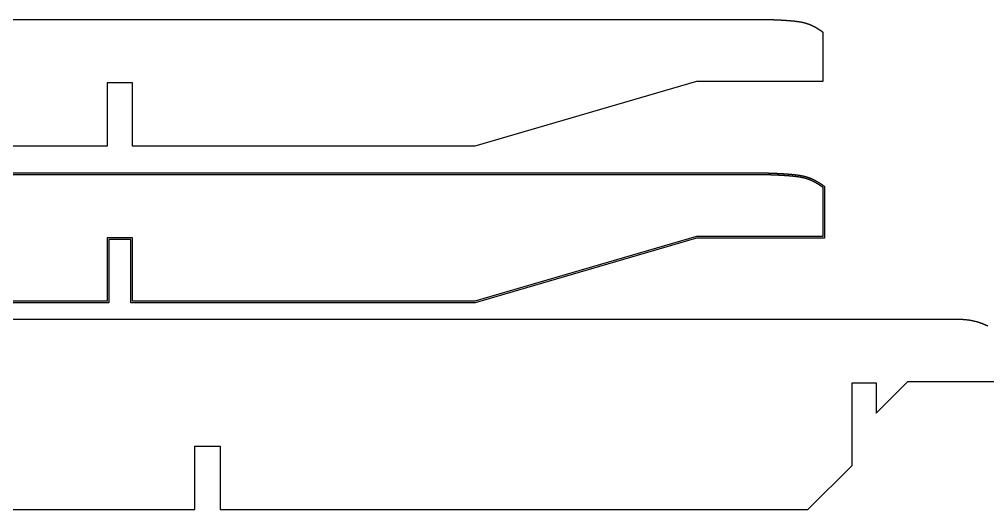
# Model space of a CAD drawing. Header units: inches. Extents: x -955 to -701, y -2062 to -1714.
# Drawn here: x -853.73 to -838.43, y -1997.38 to -1989.64 of the extents above; entities that cross this region are included whole.
import ezdxf

# ---------------------------------------------------------------- set-up
doc = ezdxf.new("R2010")
doc.units = ezdxf.units.IN
doc.header["$LTSCALE"] = 0.1
doc.header["$MEASUREMENT"] = 0

msp = doc.modelspace()

# ---------------------------------------------------------------- linework, layer by layer
at = {"color": 7, "linetype": 'Continuous', "lineweight": 25}
for points in [[(-904.36994, -1989.63687), (-841.94146, -1989.63687), (-841.93901, -1989.63694), (-841.93657, -1989.63701), (-841.93414, -1989.63709), (-841.93171, -1989.63716), (-841.92928, -1989.63723), (-841.92687, -1989.63731), (-841.92446, -1989.63738), (-841.92205, -1989.63746), (-841.91965, -1989.63753), (-841.91726, -1989.63761), (-841.91487, -1989.63768), (-841.91249, -1989.63776), (-841.91012, -1989.63783), (-841.90775, -1989.63791), (-841.90539, -1989.63798), (-841.90303, -1989.63806), (-841.90068, -1989.63814), (-841.89833, -1989.63821), (-841.89599, -1989.63829), (-841.89366, -1989.63837), (-841.89133, -1989.63844), (-841.88901, -1989.63852), (-841.8867, -1989.6386), (-841.88439, -1989.63868), (-841.88209, -1989.63875), (-841.87979, -1989.63883), (-841.8775, -1989.63891), (-841.87521, -1989.63899), (-841.87293, -1989.63907), (-841.87066, -1989.63915), (-841.86839, -1989.63923), (-841.86613, -1989.63931), (-841.86387, -1989.63939), (-841.86162, -1989.63947), (-841.85938, -1989.63955), (-841.85714, -1989.63963), (-841.85491, -1989.63971), (-841.85268, -1989.63979), (-841.85046, -1989.63987), (-841.84824, -1989.63995), (-841.84603, -1989.64004), (-841.84383, -1989.64012), (-841.84163, -1989.6402), (-841.83944, -1989.64028), (-841.83725, -1989.64036), (-841.83507, -1989.64045), (-841.8329, -1989.64053), (-841.83073, -1989.64061), (-841.82856, -1989.6407), (-841.8264, -1989.64078), (-841.82425, -1989.64087), (-841.8221, -1989.64095), (-841.81996, -1989.64103), (-841.81783, -1989.64112), (-841.8157, -1989.6412), (-841.81357, -1989.64129), (-841.81145, -1989.64137), (-841.80934, -1989.64146), (-841.80723, -1989.64155), (-841.80513, -1989.64163), (-841.80303, -1989.64172), (-841.80094, -1989.64181), (-841.79886, -1989.64189), (-841.79678, -1989.64198), (-841.7947, -1989.64207), (-841.79263, -1989.64215), (-841.79057, -1989.64224), (-841.78851, -1989.64233), (-841.78646, -1989.64242), (-841.78441, -1989.64251), (-841.78237, -1989.64259), (-841.78033, -1989.64268), (-841.7783, -1989.64277), (-841.77628, -1989.64286), (-841.77426, -1989.64295), (-841.77224, -1989.64304), (-841.77024, -1989.64313), (-841.76823, -1989.64322), (-841.76623, -1989.64331), (-841.76424, -1989.6434), (-841.76225, -1989.64349), (-841.76027, -1989.64358), (-841.7583, -1989.64368), (-841.75632, -1989.64377), (-841.75436, -1989.64386), (-841.7524, -1989.64395), (-841.75044, -1989.64404), (-841.74849, -1989.64414), (-841.74655, -1989.64423), (-841.74461, -1989.64432), (-841.74268, -1989.64441), (-841.74075, -1989.64451), (-841.73882, -1989.6446), (-841.7369, -1989.6447), (-841.73499, -1989.64479), (-841.73308, -1989.64488), (-841.73118, -1989.64498), (-841.72928, -1989.64507), (-841.72739, -1989.64517), (-841.72551, -1989.64526), (-841.72362, -1989.64536), (-841.72175, -1989.64545), (-841.71988, -1989.64555), (-841.71801, -1989.64565), (-841.71615, -1989.64574), (-841.71429, -1989.64584), (-841.71244, -1989.64594), (-841.7106, -1989.64603), (-841.70875, -1989.64613), (-841.70692, -1989.64623), (-841.70509, -1989.64633), (-841.70326, -1989.64642), (-841.70144, -1989.64652), (-841.69963, -1989.64662), (-841.69782, -1989.64672), (-841.69601, -1989.64682), (-841.69421, -1989.64692), (-841.69242, -1989.64702), (-841.69063, -1989.64712), (-841.68884, -1989.64722), (-841.68706, -1989.64732), (-841.68529, -1989.64742), (-841.68352, -1989.64752), (-841.68175, -1989.64762), (-841.67999, -1989.64772), (-841.67824, -1989.64782), (-841.67649, -1989.64792), (-841.67474, -1989.64802), (-841.673, -1989.64812), (-841.67126, -1989.64823), (-841.66953, -1989.64833), (-841.66781, -1989.64843), (-841.66609, -1989.64853), (-841.66437, -1989.64864), (-841.66266, -1989.64874), (-841.66095, -1989.64884), (-841.65925, -1989.64895), (-841.65756, -1989.64905), (-841.65586, -1989.64916), (-841.65418, -1989.64926), (-841.65249, -1989.64937), (-841.65082, -1989.64947), (-841.64914, -1989.64958), (-841.64748, -1989.64968), (-841.64581, -1989.64979), (-841.64415, -1989.64989), (-841.6425, -1989.65), (-841.64085, -1989.65011), (-841.63921, -1989.65021), (-841.63757, -1989.65032), (-841.63593, -1989.65043), (-841.6343, -1989.65053), (-841.63268, -1989.65064), (-841.63106, -1989.65075), (-841.62944, -1989.65086), (-841.62783, -1989.65096), (-841.62622, -1989.65107), (-841.62462, -1989.65118), (-841.62302, -1989.65129), (-841.62143, -1989.6514), (-841.61984, -1989.65151), (-841.61826, -1989.65162), (-841.61668, -1989.65173), (-841.61511, -1989.65184), (-841.61354, -1989.65195), (-841.61197, -1989.65206), (-841.61041, -1989.65217), (-841.60885, -1989.65228), (-841.6073, -1989.65239), (-841.60575, -1989.6525), (-841.60421, -1989.65261), (-841.60267, -1989.65273), (-841.60114, -1989.65284), (-841.59961, -1989.65295), (-841.59809, -1989.65306), (-841.59657, -1989.65318), (-841.59505, -1989.65329), (-841.59354, -1989.6534), (-841.59203, -1989.65352), (-841.59053, -1989.65363), (-841.58903, -1989.65374), (-841.58754, -1989.65386), (-841.58605, -1989.65397), (-841.58456, -1989.65409), (-841.58308, -1989.6542), (-841.58161, -1989.65432), (-841.58013, -1989.65443), (-841.57867, -1989.65455), (-841.5772, -1989.65467), (-841.57575, -1989.65478), (-841.57429, -1989.6549), (-841.57284, -1989.65501), (-841.57139, -1989.65513), (-841.56995, -1989.65525), (-841.56852, -1989.65537), (-841.56708, -1989.65548), (-841.56565, -1989.6556), (-841.56423, -1989.65572), (-841.56281, -1989.65584), (-841.56139, -1989.65596), (-841.55998, -1989.65607), (-841.55857, -1989.65619), (-841.55717, -1989.65631), (-841.55577, -1989.65643), (-841.55438, -1989.65655), (-841.55299, -1989.65667), (-841.5516, -1989.65679), (-841.55022, -1989.65691), (-841.54884, -1989.65703), (-841.54746, -1989.65715), (-841.54609, -1989.65727), (-841.54473, -1989.6574), (-841.54337, -1989.65752), (-841.54201, -1989.65764), (-841.54065, -1989.65776), (-841.53931, -1989.65788), (-841.53796, -1989.65801), (-841.53662, -1989.65813), (-841.53528, -1989.65825), (-841.53395, -1989.65837), (-841.53262, -1989.6585), (-841.53129, -1989.65862), (-841.52997, -1989.65875), (-841.52865, -1989.65887), (-841.52734, -1989.65899), (-841.52603, -1989.65912), (-841.52473, -1989.65924), (-841.52343, -1989.65937), (-841.52213, -1989.65949), (-841.52083, -1989.65962), (-841.51955, -1989.65975), (-841.51826, -1989.65987), (-841.51698, -1989.66), (-841.5157, -1989.66012), (-841.51443, -1989.66025), (-841.51316, -1989.66038), (-841.51189, -1989.6605), (-841.51063, -1989.66063), (-841.50937, -1989.66076), (-841.50812, -1989.66089), (-841.50686, -1989.66102), (-841.50562, -1989.66114), (-841.50438, -1989.66127), (-841.50314, -1989.6614), (-841.5019, -1989.66153), (-841.50067, -1989.66166), (-841.49944, -1989.66179), (-841.49822, -1989.66192), (-841.497, -1989.66205), (-841.49578, -1989.66218), (-841.49457, -1989.66231), (-841.49336, -1989.66244), (-841.49215, -1989.66257), (-841.49095, -1989.6627), (-841.48975, -1989.66284), (-841.48856, -1989.66297), (-841.48737, -1989.6631), (-841.48618, -1989.66323), (-841.485, -1989.66336), (-841.48382, -1989.6635), (-841.48264, -1989.66363), (-841.48147, -1989.66376), (-841.4803, -1989.6639), (-841.47914, -1989.66403), (-841.47798, -1989.66416), (-841.47682, -1989.6643), (-841.47566, -1989.66443), (-841.47451, -1989.66457), (-841.47337, -1989.6647), (-841.47222, -1989.66484), (-841.47108, -1989.66497), (-841.46995, -1989.66511), (-841.46881, -1989.66524), (-841.46769, -1989.66538), (-841.46656, -1989.66551), (-841.46544, -1989.66565), (-841.46432, -1989.66579), (-841.4632, -1989.66593), (-841.46209, -1989.66606), (-841.46098, -1989.6662), (-841.45988, -1989.66634), (-841.45878, -1989.66648), (-841.45768, -1989.66661), (-841.45658, -1989.66675), (-841.45549, -1989.66689), (-841.45441, -1989.66703), (-841.45332, -1989.66717), (-841.45224, -1989.66731), (-841.45116, -1989.66745), (-841.45009, -1989.66759), (-841.44902, -1989.66773), (-841.44795, -1989.66787), (-841.44689, -1989.66801), (-841.44583, -1989.66815), (-841.44477, -1989.66829), (-841.44371, -1989.66843), (-841.44266, -1989.66857), (-841.44162, -1989.66871), (-841.44057, -1989.66886), (-841.43953, -1989.669), (-841.43849, -1989.66914), (-841.43746, -1989.66928), (-841.43643, -1989.66943), (-841.4354, -1989.66957), (-841.43437, -1989.66971), (-841.43335, -1989.66986), (-841.43233, -1989.67), (-841.43132, -1989.67015), (-841.43031, -1989.67029), (-841.4293, -1989.67044), (-841.42829, -1989.67058), (-841.42729, -1989.67073), (-841.42629, -1989.67087), (-841.42529, -1989.67102), (-841.4243, -1989.67116), (-841.42331, -1989.67131), (-841.42232, -1989.67145), (-841.42134, -1989.6716), (-841.42036, -1989.67175), (-841.41938, -1989.67189), (-841.41841, -1989.67204), (-841.41744, -1989.67219), (-841.41647, -1989.67234), (-841.4155, -1989.67249), (-841.41454, -1989.67263), (-841.41358, -1989.67278), (-841.41263, -1989.67293), (-841.41167, -1989.67308), (-841.41072, -1989.67323), (-841.40977, -1989.67338), (-841.40883, -1989.67353), (-841.40789, -1989.67368), (-841.40695, -1989.67383), (-841.40602, -1989.67398), (-841.40508, -1989.67413), (-841.40415, -1989.67428), (-841.40323, -1989.67443), (-841.4023, -1989.67458), (-841.40138, -1989.67474), (-841.40046, -1989.67489), (-841.39955, -1989.67504), (-841.39864, -1989.67519), (-841.39773, -1989.67534), (-841.39682, -1989.6755), (-841.39592, -1989.67565), (-841.39502, -1989.6758), (-841.39412, -1989.67596), (-841.39322, -1989.67611), (-841.39233, -1989.67627), (-841.39144, -1989.67642), (-841.39056, -1989.67657), (-841.38967, -1989.67673), (-841.38879, -1989.67688), (-841.38791, -1989.67704), (-841.38704, -1989.6772), (-841.38616, -1989.67735), (-841.38529, -1989.67751), (-841.38443, -1989.67766), (-841.38356, -1989.67782), (-841.3827, -1989.67798), (-841.38184, -1989.67813), (-841.38098, -1989.67829), (-841.38013, -1989.67845), (-841.37928, -1989.67861), (-841.37843, -1989.67876), (-841.37758, -1989.67892), (-841.37674, -1989.67908), (-841.3759, -1989.67924), (-841.37506, -1989.6794), (-841.37422, -1989.67956), (-841.37339, -1989.67972), (-841.37256, -1989.67988), (-841.37173, -1989.68004), (-841.37091, -1989.6802), (-841.37009, -1989.68036), (-841.36927, -1989.68052), (-841.36845, -1989.68068), (-841.36763, -1989.68084), (-841.36682, -1989.681), (-841.36601, -1989.68116), (-841.3652, -1989.68133), (-841.3644, -1989.68149), (-841.36359, -1989.68165), (-841.36279, -1989.68181), (-841.362, -1989.68198), (-841.3612, -1989.68214), (-841.36041, -1989.6823), (-841.35962, -1989.68247), (-841.35883, -1989.68263), (-841.35804, -1989.68279), (-841.35726, -1989.68296), (-841.35648, -1989.68312), (-841.3557, -1989.68329), (-841.35493, -1989.68345), (-841.35415, -1989.68362), (-841.35338, -1989.68378), (-841.35261, -1989.68395), (-841.35185, -1989.68412), (-841.35108, -1989.68428), (-841.35032, -1989.68445), (-841.34956, -1989.68462), (-841.3488, -1989.68478), (-841.34805, -1989.68495), (-841.34729, -1989.68512), (-841.34654, -1989.68529), (-841.3458, -1989.68545), (-841.34505, -1989.68562), (-841.34431, -1989.68579), (-841.34356, -1989.68596), (-841.34282, -1989.68613), (-841.34209, -1989.6863), (-841.34135, -1989.68647), (-841.34062, -1989.68664), (-841.33989, -1989.68681), (-841.33916, -1989.68698), (-841.33843, -1989.68715), (-841.33771, -1989.68732), (-841.33699, -1989.68749), (-841.33627, -1989.68766), (-841.33555, -1989.68783), (-841.33484, -1989.688), (-841.33412, -1989.68818), (-841.33341, -1989.68835), (-841.3327, -1989.68852), (-841.33199, -1989.68869), (-841.33129, -1989.68887), (-841.33059, -1989.68904), (-841.32989, -1989.68921), (-841.32919, -1989.68939), (-841.32849, -1989.68956), (-841.32779, -1989.68973), (-841.3271, -1989.68991), (-841.32641, -1989.69008), (-841.32572, -1989.69026), (-841.32503, -1989.69043), (-841.32435, -1989.69061), (-841.32367, -1989.69079), (-841.32299, -1989.69096), (-841.32231, -1989.69114), (-841.32163, -1989.69131), (-841.32095, -1989.69149), (-841.32028, -1989.69167), (-841.31961, -1989.69184), (-841.31894, -1989.69202), (-841.31827, -1989.6922), (-841.31761, -1989.69238), (-841.31694, -1989.69256), (-841.31628, -1989.69273), (-841.31562, -1989.69291), (-841.31496, -1989.69309), (-841.3143, -1989.69327), (-841.31365, -1989.69345), (-841.313, -1989.69363), (-841.31235, -1989.69381), (-841.3117, -1989.69399), (-841.31105, -1989.69417), (-841.3104, -1989.69435), (-841.30976, -1989.69453), (-841.30912, -1989.69471), (-841.30848, -1989.6949), (-841.30784, -1989.69508), (-841.3072, -1989.69526), (-841.30656, -1989.69544), (-841.30593, -1989.69562), (-841.3053, -1989.69581), (-841.30467, -1989.69599), (-841.30404, -1989.69617), (-841.30341, -1989.69636), (-841.30279, -1989.69654), (-841.30216, -1989.69672), (-841.30154, -1989.69691), (-841.30092, -1989.69709), (-841.3003, -1989.69728), (-841.29968, -1989.69746), (-841.29907, -1989.69765), (-841.29845, -1989.69783), (-841.29784, -1989.69802), (-841.29723, -1989.6982), (-841.29662, -1989.69839), (-841.29601, -1989.69858), (-841.2948, -1989.69895), (-841.2936, -1989.69932), (-841.2924, -1989.6997), (-841.29121, -1989.70008), (-841.29002, -1989.70045), (-841.28884, -1989.70083), (-841.28766, -1989.70121), (-841.28649, -1989.70159), (-841.28533, -1989.70197), (-841.28417, -1989.70236), (-841.28301, -1989.70274), (-841.28187, -1989.70313), (-841.28072, -1989.70351), (-841.27958, -1989.7039), (-841.27845, -1989.70429), (-841.27732, -1989.70467), (-841.2762, -1989.70506), (-841.27508, -1989.70545), (-841.27397, -1989.70585), (-841.27286, -1989.70624), (-841.27176, -1989.70663), (-841.27066, -1989.70703), (-841.26956, -1989.70742), (-841.26847, -1989.70782), (-841.26738, -1989.70822), (-841.2663, -1989.70862), (-841.26522, -1989.70902), (-841.26415, -1989.70942), (-841.26308, -1989.70982), (-841.26201, -1989.71022), (-841.26095, -1989.71063), (-841.25989, -1989.71103), (-841.25884, -1989.71144), (-841.25779, -1989.71184), (-841.25674, -1989.71225), (-841.2557, -1989.71266), (-841.25465, -1989.71307), (-841.25362, -1989.71348), (-841.25258, -1989.71389), (-841.25155, -1989.71431), (-841.25052, -1989.71472), (-841.2495, -1989.71514), (-841.24848, -1989.71555), (-841.24746, -1989.71597), (-841.24644, -1989.71639), (-841.24543, -1989.71681), (-841.24442, -1989.71723), (-841.24341, -1989.71765), (-841.2424, -1989.71807), (-841.2414, -1989.71849), (-841.2404, -1989.71892), (-841.2394, -1989.71934), (-841.2384, -1989.71977), (-841.23741, -1989.72019), (-841.23641, -1989.72062), (-841.23542, -1989.72105), (-841.23443, -1989.72148), (-841.23345, -1989.72191), (-841.23246, -1989.72235), (-841.23148, -1989.72278), (-841.23049, -1989.72321), (-841.22951, -1989.72365), (-841.22853, -1989.72409), (-841.22756, -1989.72452), (-841.2256, -1989.7254), (-841.22365, -1989.72628), (-841.22171, -1989.72717), (-841.21977, -1989.72806), (-841.21928, -1989.72829), (-841.2188, -1989.72851), (-841.21782, -1989.72896), (-841.21586, -1989.72987), (-841.21391, -1989.73078), (-841.21196, -1989.73169), (-841.21001, -1989.73261), (-841.20807, -1989.73354), (-841.20612, -1989.73447), (-841.20418, -1989.7354), (-841.20224, -1989.73634), (-841.2003, -1989.73728), (-841.19836, -1989.73822), (-841.19643, -1989.73917), (-841.19449, -1989.74013), (-841.19256, -1989.74109), (-841.19063, -1989.74205), (-841.18871, -1989.74302), (-841.18678, -1989.74399), (-841.18486, -1989.74497), (-841.18293, -1989.74595), (-841.18101, -1989.74693), (-841.1791, -1989.74792), (-841.17718, -1989.74891), (-841.17527, -1989.74991), (-841.17336, -1989.75091), (-841.17145, -1989.75192), (-841.16954, -1989.75293), (-841.16763, -1989.75394), (-841.16573, -1989.75496), (-841.16383, -1989.75598), (-841.16193, -1989.75701), (-841.16003, -1989.75804), (-841.15814, -1989.75907), (-841.15625, -1989.76011), (-841.15435, -1989.76115), (-841.15247, -1989.7622), (-841.15058, -1989.76325), (-841.1487, -1989.76431), (-841.14682, -1989.76537), (-841.14494, -1989.76643), (-841.14306, -1989.7675), (-841.14118, -1989.76857), (-841.13931, -1989.76965), (-841.13744, -1989.77073), (-841.13557, -1989.77181), (-841.13371, -1989.7729), (-841.13184, -1989.77399), (-841.12998, -1989.77509), (-841.12813, -1989.77619), (-841.12627, -1989.77729), (-841.12442, -1989.7784), (-841.12256, -1989.77951), (-841.12072, -1989.78063), (-841.11887, -1989.78175), (-841.11703, -1989.78288), (-841.11518, -1989.784), (-841.11334, -1989.78514), (-841.11151, -1989.78627), (-841.10967, -1989.78741), (-841.10784, -1989.78856), (-841.10601, -1989.78971), (-841.10419, -1989.79086), (-841.10236, -1989.79201), (-841.10054, -1989.79317), (-841.09872, -1989.79434), (-841.09691, -1989.79551), (-841.09509, -1989.79668), (-841.09328, -1989.79785), (-841.09147, -1989.79903), (-841.08967, -1989.80022), (-841.08787, -1989.8014), (-841.08606, -1989.8026), (-841.08427, -1989.80379), (-841.08247, -1989.80499), (-841.08068, -1989.80619), (-841.07889, -1989.8074), (-841.0771, -1989.80861), (-841.07532, -1989.80982), (-841.07354, -1989.81104), (-841.07176, -1989.81226), (-841.06998, -1989.81349), (-841.06821, -1989.81472), (-841.06644, -1989.81595), (-841.06467, -1989.81719), (-841.06291, -1989.81843), (-841.06115, -1989.81967), (-841.05939, -1989.82092), (-841.05763, -1989.82217), (-841.05588, -1989.82343), (-841.05413, -1989.82469), (-841.05238, -1989.82595), (-841.05064, -1989.82722), (-841.0489, -1989.82849), (-841.04716, -1989.82976), (-841.04543, -1989.83104), (-841.04369, -1989.83232), (-841.04196, -1989.83361), (-841.04024, -1989.8349), (-841.03852, -1989.83619), (-841.0368, -1989.83749), (-841.03508, -1989.83879), (-841.03508, -1990.61687), (-843.03508, -1990.61687), (-846.53382, -1991.63687), (-851.94146, -1991.63687), (-851.94146, -1990.63687), (-852.34146, -1990.63687), (-852.34146, -1991.63687), (-862.34146, -1991.63687)], [(-904.37026, -1992.06055), (-841.94109, -1992.06055), (-841.93827, -1992.06063), (-841.93582, -1992.06071), (-841.93339, -1992.06078), (-841.93095, -1992.06085), (-841.92852, -1992.06093), (-841.9261, -1992.061), (-841.92369, -1992.06108), (-841.92128, -1992.06115), (-841.91888, -1992.06123), (-841.91648, -1992.0613), (-841.91409, -1992.06138), (-841.9117, -1992.06145), (-841.90932, -1992.06153), (-841.90695, -1992.0616), (-841.90458, -1992.06168), (-841.90222, -1992.06175), (-841.89987, -1992.06183), (-841.89752, -1992.06191), (-841.89517, -1992.06198), (-841.89284, -1992.06206), (-841.89051, -1992.06214), (-841.88818, -1992.06222), (-841.88586, -1992.06229), (-841.88355, -1992.06237), (-841.88124, -1992.06245), (-841.87894, -1992.06253), (-841.87664, -1992.06261), (-841.87435, -1992.06269), (-841.87207, -1992.06277), (-841.86979, -1992.06285), (-841.86752, -1992.06293), (-841.86525, -1992.06301), (-841.86299, -1992.06309), (-841.86073, -1992.06317), (-841.85848, -1992.06325), (-841.85624, -1992.06333), (-841.854, -1992.06341), (-841.85177, -1992.06349), (-841.84954, -1992.06357), (-841.84732, -1992.06365), (-841.84511, -1992.06374), (-841.8429, -1992.06382), (-841.8407, -1992.0639), (-841.8385, -1992.06398), (-841.83631, -1992.06407), (-841.83412, -1992.06415), (-841.83194, -1992.06423), (-841.82977, -1992.06432), (-841.8276, -1992.0644), (-841.82543, -1992.06448), (-841.82327, -1992.06457), (-841.82112, -1992.06465), (-841.81898, -1992.06474), (-841.81683, -1992.06482), (-841.8147, -1992.06491), (-841.81257, -1992.06499), (-841.81045, -1992.06508), (-841.80833, -1992.06516), (-841.80621, -1992.06525), (-841.80411, -1992.06534), (-841.802, -1992.06542), (-841.79991, -1992.06551), (-841.79782, -1992.0656), (-841.79573, -1992.06568), (-841.79365, -1992.06577), (-841.79158, -1992.06586), (-841.78951, -1992.06595), (-841.78744, -1992.06603), (-841.78539, -1992.06612), (-841.78333, -1992.06621), (-841.78129, -1992.0663), (-841.77924, -1992.06639), (-841.77721, -1992.06648), (-841.77518, -1992.06657), (-841.77315, -1992.06666), (-841.77113, -1992.06675), (-841.76912, -1992.06684), (-841.76711, -1992.06693), (-841.7651, -1992.06702), (-841.76311, -1992.06711), (-841.76111, -1992.0672), (-841.75912, -1992.06729), (-841.75714, -1992.06738), (-841.75516, -1992.06748), (-841.75319, -1992.06757), (-841.75123, -1992.06766), (-841.74927, -1992.06775), (-841.74731, -1992.06785), (-841.74536, -1992.06794), (-841.74341, -1992.06803), (-841.74147, -1992.06813), (-841.73954, -1992.06822), (-841.73761, -1992.06831), (-841.73568, -1992.06841), (-841.73376, -1992.0685), (-841.73185, -1992.0686), (-841.72994, -1992.06869), (-841.72804, -1992.06879), (-841.72614, -1992.06888), (-841.72425, -1992.06898), (-841.72236, -1992.06907), (-841.72047, -1992.06917), (-841.7186, -1992.06927), (-841.71672, -1992.06936), (-841.71486, -1992.06946), (-841.71299, -1992.06956), (-841.71113, -1992.06965), (-841.70928, -1992.06975), (-841.70744, -1992.06985), (-841.70559, -1992.06995), (-841.70376, -1992.07004), (-841.70192, -1992.07014), (-841.7001, -1992.07024), (-841.69827, -1992.07034), (-841.69646, -1992.07044), (-841.69464, -1992.07054), (-841.69284, -1992.07064), (-841.69104, -1992.07074), (-841.68924, -1992.07084), (-841.68745, -1992.07094), (-841.68566, -1992.07104), (-841.68388, -1992.07114), (-841.6821, -1992.07124), (-841.68033, -1992.07134), (-841.67856, -1992.07144), (-841.6768, -1992.07154), (-841.67504, -1992.07165), (-841.67329, -1992.07175), (-841.67154, -1992.07185), (-841.6698, -1992.07195), (-841.66806, -1992.07206), (-841.66632, -1992.07216), (-841.6646, -1992.07226), (-841.66287, -1992.07237), (-841.66115, -1992.07247), (-841.65944, -1992.07257), (-841.65773, -1992.07268), (-841.65603, -1992.07278), (-841.65433, -1992.07289), (-841.65263, -1992.07299), (-841.65094, -1992.0731), (-841.64926, -1992.0732), (-841.64758, -1992.07331), (-841.6459, -1992.07341), (-841.64423, -1992.07352), (-841.64256, -1992.07363), (-841.6409, -1992.07373), (-841.63924, -1992.07384), (-841.63759, -1992.07395), (-841.63594, -1992.07405), (-841.6343, -1992.07416), (-841.63266, -1992.07427), (-841.63103, -1992.07438), (-841.6294, -1992.07449), (-841.62778, -1992.07459), (-841.62616, -1992.0747), (-841.62454, -1992.07481), (-841.62293, -1992.07492), (-841.62132, -1992.07503), (-841.61972, -1992.07514), (-841.61813, -1992.07525), (-841.61653, -1992.07536), (-841.61495, -1992.07547), (-841.61336, -1992.07558), (-841.61178, -1992.07569), (-841.61021, -1992.0758), (-841.60864, -1992.07592), (-841.60707, -1992.07603), (-841.60551, -1992.07614), (-841.60396, -1992.07625), (-841.60241, -1992.07636), (-841.60086, -1992.07648), (-841.59932, -1992.07659), (-841.59778, -1992.0767), (-841.59624, -1992.07681), (-841.59471, -1992.07693), (-841.59319, -1992.07704), (-841.59167, -1992.07716), (-841.59015, -1992.07727), (-841.58864, -1992.07738), (-841.58713, -1992.0775), (-841.58563, -1992.07761), (-841.58413, -1992.07773), (-841.58264, -1992.07785), (-841.58115, -1992.07796), (-841.57966, -1992.07808), (-841.57818, -1992.07819), (-841.5767, -1992.07831), (-841.57523, -1992.07843), (-841.57376, -1992.07854), (-841.5723, -1992.07866), (-841.57084, -1992.07878), (-841.56938, -1992.07889), (-841.56793, -1992.07901), (-841.56648, -1992.07913), (-841.56504, -1992.07925), (-841.5636, -1992.07937), (-841.56217, -1992.07949), (-841.56074, -1992.07961), (-841.55931, -1992.07973), (-841.55789, -1992.07984), (-841.55647, -1992.07996), (-841.55506, -1992.08008), (-841.55365, -1992.0802), (-841.55224, -1992.08033), (-841.55084, -1992.08045), (-841.54944, -1992.08057), (-841.54805, -1992.08069), (-841.54666, -1992.08081), (-841.54527, -1992.08093), (-841.54389, -1992.08105), (-841.54252, -1992.08118), (-841.54114, -1992.0813), (-841.53978, -1992.08142), (-841.53841, -1992.08154), (-841.53705, -1992.08167), (-841.53569, -1992.08179), (-841.53434, -1992.08191), (-841.53299, -1992.08204), (-841.53165, -1992.08216), (-841.53031, -1992.08229), (-841.52897, -1992.08241), (-841.52764, -1992.08254), (-841.52631, -1992.08266), (-841.52498, -1992.08279), (-841.52366, -1992.08291), (-841.52235, -1992.08304), (-841.52103, -1992.08317), (-841.51972, -1992.08329), (-841.51842, -1992.08342), (-841.51712, -1992.08355), (-841.51582, -1992.08367), (-841.51453, -1992.0838), (-841.51324, -1992.08393), (-841.51195, -1992.08406), (-841.51067, -1992.08418), (-841.50939, -1992.08431), (-841.50812, -1992.08444), (-841.50685, -1992.08457), (-841.50558, -1992.0847), (-841.50432, -1992.08483), (-841.50306, -1992.08496), (-841.5018, -1992.08509), (-841.50055, -1992.08522), (-841.4993, -1992.08535), (-841.49806, -1992.08548), (-841.49682, -1992.08561), (-841.49558, -1992.08574), (-841.49435, -1992.08587), (-841.49312, -1992.086), (-841.49189, -1992.08614), (-841.49067, -1992.08627), (-841.48945, -1992.0864), (-841.48824, -1992.08653), (-841.48703, -1992.08667), (-841.48582, -1992.0868), (-841.48461, -1992.08693), (-841.48341, -1992.08707), (-841.48222, -1992.0872), (-841.48103, -1992.08734), (-841.47984, -1992.08747), (-841.47865, -1992.0876), (-841.47747, -1992.08774), (-841.47629, -1992.08787), (-841.47511, -1992.08801), (-841.47394, -1992.08815), (-841.47277, -1992.08828), (-841.47161, -1992.08842), (-841.47045, -1992.08855), (-841.46929, -1992.08869), (-841.46814, -1992.08883), (-841.46699, -1992.08897), (-841.46584, -1992.0891), (-841.4647, -1992.08924), (-841.46356, -1992.08938), (-841.46242, -1992.08952), (-841.46129, -1992.08966), (-841.46016, -1992.08979), (-841.45903, -1992.08993), (-841.45791, -1992.09007), (-841.45679, -1992.09021), (-841.45567, -1992.09035), (-841.45456, -1992.09049), (-841.45345, -1992.09063), (-841.45234, -1992.09077), (-841.45124, -1992.09091), (-841.45014, -1992.09105), (-841.44904, -1992.0912), (-841.44795, -1992.09134), (-841.44686, -1992.09148), (-841.44577, -1992.09162), (-841.44469, -1992.09176), (-841.44361, -1992.09191), (-841.44254, -1992.09205), (-841.44146, -1992.09219), (-841.44039, -1992.09234), (-841.43933, -1992.09248), (-841.43826, -1992.09262), (-841.4372, -1992.09277), (-841.43615, -1992.09291), (-841.43509, -1992.09306), (-841.43404, -1992.0932), (-841.43299, -1992.09335), (-841.43195, -1992.09349), (-841.43091, -1992.09364), (-841.42987, -1992.09378), (-841.42883, -1992.09393), (-841.4278, -1992.09408), (-841.42677, -1992.09422), (-841.42575, -1992.09437), (-841.42473, -1992.09452), (-841.42371, -1992.09467), (-841.42269, -1992.09481), (-841.42168, -1992.09496), (-841.42067, -1992.09511), (-841.41966, -1992.09526), (-841.41866, -1992.09541), (-841.41766, -1992.09556), (-841.41666, -1992.09571), (-841.41566, -1992.09586), (-841.41467, -1992.09601), (-841.41368, -1992.09616), (-841.4127, -1992.09631), (-841.41171, -1992.09646), (-841.41073, -1992.09661), (-841.40976, -1992.09676), (-841.40878, -1992.09691), (-841.40781, -1992.09706), (-841.40684, -1992.09721), (-841.40588, -1992.09737), (-841.40492, -1992.09752), (-841.40396, -1992.09767), (-841.403, -1992.09783), (-841.40205, -1992.09798), (-841.40109, -1992.09813), (-841.40015, -1992.09829), (-841.3992, -1992.09844), (-841.39826, -1992.0986), (-841.39732, -1992.09875), (-841.39638, -1992.09891), (-841.39545, -1992.09906), (-841.39452, -1992.09922), (-841.39359, -1992.09937), (-841.39266, -1992.09953), (-841.39174, -1992.09968), (-841.39082, -1992.09984), (-841.3899, -1992.1), (-841.38899, -1992.10016), (-841.38808, -1992.10031), (-841.38717, -1992.10047), (-841.38626, -1992.10063), (-841.38536, -1992.10079), (-841.38446, -1992.10095), (-841.38356, -1992.1011), (-841.38266, -1992.10126), (-841.38177, -1992.10142), (-841.38088, -1992.10158), (-841.37999, -1992.10174), (-841.37911, -1992.1019), (-841.37823, -1992.10206), (-841.37735, -1992.10222), (-841.37647, -1992.10238), (-841.3756, -1992.10255), (-841.37472, -1992.10271), (-841.37385, -1992.10287), (-841.37299, -1992.10303), (-841.37212, -1992.10319), (-841.37126, -1992.10336), (-841.3704, -1992.10352), (-841.36955, -1992.10368), (-841.36869, -1992.10385), (-841.36784, -1992.10401), (-841.36699, -1992.10417), (-841.36614, -1992.10434), (-841.3653, -1992.1045), (-841.36446, -1992.10467), (-841.36362, -1992.10483), (-841.36278, -1992.105), (-841.36195, -1992.10516), (-841.36112, -1992.10533), (-841.36029, -1992.1055), (-841.35946, -1992.10566), (-841.35864, -1992.10583), (-841.35781, -1992.106), (-841.357, -1992.10616), (-841.35618, -1992.10633), (-841.35536, -1992.1065), (-841.35455, -1992.10667), (-841.35374, -1992.10684), (-841.35293, -1992.107), (-841.35213, -1992.10717), (-841.35132, -1992.10734), (-841.35052, -1992.10751), (-841.34972, -1992.10768), (-841.34893, -1992.10785), (-841.34813, -1992.10802), (-841.34734, -1992.10819), (-841.34655, -1992.10837), (-841.34577, -1992.10854), (-841.34498, -1992.10871), (-841.3442, -1992.10888), (-841.34342, -1992.10905), (-841.34264, -1992.10922), (-841.34186, -1992.1094), (-841.34109, -1992.10957), (-841.34032, -1992.10974), (-841.33955, -1992.10992), (-841.33878, -1992.11009), (-841.33802, -1992.11026), (-841.33725, -1992.11044), (-841.33649, -1992.11061), (-841.33573, -1992.11079), (-841.33498, -1992.11096), (-841.33422, -1992.11114), (-841.33347, -1992.11132), (-841.33272, -1992.11149), (-841.33197, -1992.11167), (-841.33123, -1992.11184), (-841.33048, -1992.11202), (-841.32974, -1992.1122), (-841.329, -1992.11238), (-841.32826, -1992.11255), (-841.32752, -1992.11274), (-841.32678, -1992.11291), (-841.32605, -1992.11309), (-841.32532, -1992.11327), (-841.32459, -1992.11345), (-841.32387, -1992.11363), (-841.32314, -1992.11381), (-841.32242, -1992.11399), (-841.3217, -1992.11417), (-841.32099, -1992.11435), (-841.32027, -1992.11453), (-841.31956, -1992.11471), (-841.31884, -1992.1149), (-841.31813, -1992.11508), (-841.31743, -1992.11526), (-841.31672, -1992.11544), (-841.31602, -1992.11562), (-841.31531, -1992.11581), (-841.31461, -1992.11599), (-841.31391, -1992.11617), (-841.31322, -1992.11636), (-841.31252, -1992.11654), (-841.31183, -1992.11673), (-841.31114, -1992.11691), (-841.31045, -1992.1171), (-841.30976, -1992.11728), (-841.30908, -1992.11747), (-841.30839, -1992.11765), (-841.30771, -1992.11784), (-841.30703, -1992.11803), (-841.30635, -1992.11821), (-841.30567, -1992.1184), (-841.305, -1992.11859), (-841.30433, -1992.11877), (-841.30365, -1992.11896), (-841.30298, -1992.11915), (-841.30232, -1992.11934), (-841.30165, -1992.11953), (-841.30099, -1992.11972), (-841.30032, -1992.11991), (-841.29966, -1992.1201), (-841.299, -1992.12029), (-841.29834, -1992.12048), (-841.29769, -1992.12067), (-841.29703, -1992.12086), (-841.29638, -1992.12105), (-841.29573, -1992.12124), (-841.29508, -1992.12143), (-841.29443, -1992.12162), (-841.29378, -1992.12181), (-841.29314, -1992.12201), (-841.2925, -1992.1222), (-841.29185, -1992.12239), (-841.29121, -1992.12259), (-841.29058, -1992.12278), (-841.28994, -1992.12297), (-841.2893, -1992.12317), (-841.28866, -1992.12336), (-841.28741, -1992.12375), (-841.28615, -1992.12414), (-841.2849, -1992.12453), (-841.28365, -1992.12493), (-841.28241, -1992.12532), (-841.28118, -1992.12572), (-841.27995, -1992.12611), (-841.27873, -1992.12651), (-841.27752, -1992.12691), (-841.2763, -1992.12731), (-841.2751, -1992.12771), (-841.2739, -1992.12811), (-841.27271, -1992.12851), (-841.27152, -1992.12892), (-841.27033, -1992.12932), (-841.26915, -1992.12973), (-841.26798, -1992.13014), (-841.26681, -1992.13055), (-841.26565, -1992.13095), (-841.26449, -1992.13137), (-841.26333, -1992.13178), (-841.26218, -1992.13219), (-841.26104, -1992.1326), (-841.2599, -1992.13302), (-841.25876, -1992.13343), (-841.25763, -1992.13385), (-841.25651, -1992.13427), (-841.25538, -1992.13469), (-841.25427, -1992.13511), (-841.25315, -1992.13553), (-841.25204, -1992.13595), (-841.25094, -1992.13637), (-841.24984, -1992.1368), (-841.24874, -1992.13722), (-841.24765, -1992.13765), (-841.24656, -1992.13807), (-841.24547, -1992.1385), (-841.24439, -1992.13893), (-841.24331, -1992.13936), (-841.24223, -1992.13979), (-841.24116, -1992.14022), (-841.24009, -1992.14065), (-841.23903, -1992.14109), (-841.23797, -1992.14152), (-841.23691, -1992.14196), (-841.23586, -1992.14239), (-841.2348, -1992.14283), (-841.23375, -1992.14327), (-841.23271, -1992.14371), (-841.23167, -1992.14415), (-841.23063, -1992.14459), (-841.22959, -1992.14503), (-841.22855, -1992.14547), (-841.22752, -1992.14591), (-841.22649, -1992.14636), (-841.22547, -1992.1468), (-841.22444, -1992.14725), (-841.22342, -1992.1477), (-841.2224, -1992.14814), (-841.22138, -1992.14859), (-841.22037, -1992.14904), (-841.21935, -1992.14949), (-841.21834, -1992.14994), (-841.21733, -1992.1504), (-841.21532, -1992.1513), (-841.21331, -1992.15221), (-841.21131, -1992.15312), (-841.20933, -1992.15403), (-841.20883, -1992.15426), (-841.20833, -1992.15449), (-841.20731, -1992.15496), (-841.20532, -1992.15589), (-841.20331, -1992.15682), (-841.20131, -1992.15776), (-841.19932, -1992.1587), (-841.19732, -1992.15965), (-841.19533, -1992.1606), (-841.19333, -1992.16156), (-841.19134, -1992.16252), (-841.18936, -1992.16348), (-841.18737, -1992.16445), (-841.18539, -1992.16543), (-841.1834, -1992.16641), (-841.18142, -1992.16739), (-841.17944, -1992.16838), (-841.17747, -1992.16937), (-841.17549, -1992.17036), (-841.17352, -1992.17136), (-841.17155, -1992.17237), (-841.16958, -1992.17338), (-841.16762, -1992.17439), (-841.16565, -1992.17541), (-841.16369, -1992.17643), (-841.16173, -1992.17746), (-841.15977, -1992.17849), (-841.15782, -1992.17953), (-841.15586, -1992.18056), (-841.15391, -1992.18161), (-841.15196, -1992.18266), (-841.15002, -1992.18371), (-841.14807, -1992.18477), (-841.14613, -1992.18583), (-841.14419, -1992.18689), (-841.14225, -1992.18796), (-841.14032, -1992.18903), (-841.13838, -1992.19011), (-841.13645, -1992.19119), (-841.13452, -1992.19228), (-841.1326, -1992.19337), (-841.13067, -1992.19447), (-841.12875, -1992.19556), (-841.12683, -1992.19667), (-841.12491, -1992.19777), (-841.123, -1992.19889), (-841.12109, -1992.2), (-841.11918, -1992.20112), (-841.11727, -1992.20225), (-841.11536, -1992.20337), (-841.11346, -1992.20451), (-841.11156, -1992.20564), (-841.10966, -1992.20678), (-841.10777, -1992.20793), (-841.10588, -1992.20908), (-841.10399, -1992.21023), (-841.1021, -1992.21138), (-841.10021, -1992.21255), (-841.09833, -1992.21371), (-841.09645, -1992.21488), (-841.09457, -1992.21605), (-841.0927, -1992.21723), (-841.09083, -1992.21841), (-841.08896, -1992.2196), (-841.08709, -1992.22079), (-841.08522, -1992.22198), (-841.08336, -1992.22318), (-841.0815, -1992.22438), (-841.07965, -1992.22558), (-841.07779, -1992.22679), (-841.07594, -1992.22801), (-841.07409, -1992.22922), (-841.07225, -1992.23044), (-841.0704, -1992.23167), (-841.06856, -1992.2329), (-841.06673, -1992.23413), (-841.06489, -1992.23537), (-841.06306, -1992.23661), (-841.06123, -1992.23785), (-841.0594, -1992.2391), (-841.05758, -1992.24036), (-841.05576, -1992.24161), (-841.05394, -1992.24287), (-841.05213, -1992.24414), (-841.05032, -1992.24541), (-841.04851, -1992.24668), (-841.0467, -1992.24795), (-841.0449, -1992.24923), (-841.0431, -1992.25052), (-841.0413, -1992.25181), (-841.03951, -1992.2531), (-841.03771, -1992.25439), (-841.03593, -1992.25569), (-841.03414, -1992.25699), (-841.03236, -1992.2583), (-841.03058, -1992.25961), (-841.0288, -1992.26093), (-841.02703, -1992.26224), (-841.02526, -1992.26357), (-841.02349, -1992.26489), (-841.02173, -1992.26622), (-841.01008, -1992.27504), (-841.01008, -1993.09055), (-843.03151, -1993.09055), (-846.53025, -1994.11055), (-851.96646, -1994.11055), (-851.96646, -1993.11055), (-852.31646, -1993.11055), (-852.31646, -1994.11055), (-862.36646, -1994.11055)], [(-904.36994, -1992.08555), (-841.94146, -1992.08555), (-841.93901, -1992.08562), (-841.93657, -1992.0857), (-841.93414, -1992.08577), (-841.93171, -1992.08584), (-841.92928, -1992.08592), (-841.92687, -1992.08599), (-841.92446, -1992.08606), (-841.92205, -1992.08614), (-841.91965, -1992.08621), (-841.91726, -1992.08629), (-841.91487, -1992.08636), (-841.91249, -1992.08644), (-841.91012, -1992.08651), (-841.90775, -1992.08659), (-841.90539, -1992.08667), (-841.90303, -1992.08674), (-841.90068, -1992.08682), (-841.89833, -1992.08689), (-841.89599, -1992.08697), (-841.89366, -1992.08705), (-841.89133, -1992.08713), (-841.88901, -1992.0872), (-841.8867, -1992.08728), (-841.88439, -1992.08736), (-841.88209, -1992.08744), (-841.87979, -1992.08752), (-841.8775, -1992.08759), (-841.87521, -1992.08767), (-841.87293, -1992.08775), (-841.87066, -1992.08783), (-841.86839, -1992.08791), (-841.86613, -1992.08799), (-841.86387, -1992.08807), (-841.86162, -1992.08815), (-841.85938, -1992.08823), (-841.85714, -1992.08831), (-841.85491, -1992.08839), (-841.85268, -1992.08847), (-841.85046, -1992.08855), (-841.84824, -1992.08864), (-841.84603, -1992.08872), (-841.84383, -1992.0888), (-841.84163, -1992.08888), (-841.83944, -1992.08896), (-841.83725, -1992.08905), (-841.83507, -1992.08913), (-841.8329, -1992.08921), (-841.83073, -1992.0893), (-841.82856, -1992.08938), (-841.8264, -1992.08946), (-841.82425, -1992.08955), (-841.8221, -1992.08963), (-841.81996, -1992.08972), (-841.81783, -1992.0898), (-841.8157, -1992.08989), (-841.81357, -1992.08997), (-841.81145, -1992.09006), (-841.80934, -1992.09014), (-841.80723, -1992.09023), (-841.80513, -1992.09031), (-841.80303, -1992.0904), (-841.80094, -1992.09049), (-841.79886, -1992.09057), (-841.79678, -1992.09066), (-841.7947, -1992.09075), (-841.79263, -1992.09084), (-841.79057, -1992.09092), (-841.78851, -1992.09101), (-841.78646, -1992.0911), (-841.78441, -1992.09119), (-841.78237, -1992.09128), (-841.78033, -1992.09137), (-841.7783, -1992.09145), (-841.77628, -1992.09154), (-841.77426, -1992.09163), (-841.77224, -1992.09172), (-841.77024, -1992.09181), (-841.76823, -1992.0919), (-841.76623, -1992.09199), (-841.76424, -1992.09208), (-841.76225, -1992.09218), (-841.76027, -1992.09227), (-841.7583, -1992.09236), (-841.75632, -1992.09245), (-841.75436, -1992.09254), (-841.7524, -1992.09263), (-841.75044, -1992.09273), (-841.74849, -1992.09282), (-841.74655, -1992.09291), (-841.74461, -1992.093), (-841.74268, -1992.0931), (-841.74075, -1992.09319), (-841.73882, -1992.09328), (-841.7369, -1992.09338), (-841.73499, -1992.09347), (-841.73308, -1992.09357), (-841.73118, -1992.09366), (-841.72928, -1992.09376), (-841.72739, -1992.09385), (-841.72551, -1992.09395), (-841.72362, -1992.09404), (-841.72175, -1992.09414), (-841.71988, -1992.09423), (-841.71801, -1992.09433), (-841.71615, -1992.09443), (-841.71429, -1992.09452), (-841.71244, -1992.09462), (-841.7106, -1992.09472), (-841.70875, -1992.09481), (-841.70692, -1992.09491), (-841.70509, -1992.09501), (-841.70326, -1992.09511), (-841.70144, -1992.0952), (-841.69963, -1992.0953), (-841.69782, -1992.0954), (-841.69601, -1992.0955), (-841.69421, -1992.0956), (-841.69242, -1992.0957), (-841.69063, -1992.0958), (-841.68884, -1992.0959), (-841.68706, -1992.096), (-841.68529, -1992.0961), (-841.68352, -1992.0962), (-841.68175, -1992.0963), (-841.67999, -1992.0964), (-841.67824, -1992.0965), (-841.67649, -1992.0966), (-841.67474, -1992.09671), (-841.673, -1992.09681), (-841.67126, -1992.09691), (-841.66953, -1992.09701), (-841.66781, -1992.09711), (-841.66609, -1992.09722), (-841.66437, -1992.09732), (-841.66266, -1992.09742), (-841.66095, -1992.09753), (-841.65925, -1992.09763), (-841.65756, -1992.09774), (-841.65586, -1992.09784), (-841.65418, -1992.09794), (-841.65249, -1992.09805), (-841.65082, -1992.09815), (-841.64914, -1992.09826), (-841.64748, -1992.09836), (-841.64581, -1992.09847), (-841.64415, -1992.09858), (-841.6425, -1992.09868), (-841.64085, -1992.09879), (-841.63921, -1992.09889), (-841.63757, -1992.099), (-841.63593, -1992.09911), (-841.6343, -1992.09922), (-841.63268, -1992.09932), (-841.63106, -1992.09943), (-841.62944, -1992.09954), (-841.62783, -1992.09965), (-841.62622, -1992.09976), (-841.62462, -1992.09986), (-841.62302, -1992.09997), (-841.62143, -1992.10008), (-841.61984, -1992.10019), (-841.61826, -1992.1003), (-841.61668, -1992.10041), (-841.61511, -1992.10052), (-841.61354, -1992.10063), (-841.61197, -1992.10074), (-841.61041, -1992.10085), (-841.60885, -1992.10096), (-841.6073, -1992.10107), (-841.60575, -1992.10119), (-841.60421, -1992.1013), (-841.60267, -1992.10141), (-841.60114, -1992.10152), (-841.59961, -1992.10163), (-841.59809, -1992.10175), (-841.59657, -1992.10186), (-841.59505, -1992.10197), (-841.59354, -1992.10209), (-841.59203, -1992.1022), (-841.59053, -1992.10231), (-841.58903, -1992.10243), (-841.58754, -1992.10254), (-841.58605, -1992.10266), (-841.58456, -1992.10277), (-841.58308, -1992.10289), (-841.58161, -1992.103), (-841.58013, -1992.10312), (-841.57867, -1992.10323), (-841.5772, -1992.10335), (-841.57575, -1992.10346), (-841.57429, -1992.10358), (-841.57284, -1992.1037), (-841.57139, -1992.10381), (-841.56995, -1992.10393), (-841.56852, -1992.10405), (-841.56708, -1992.10417), (-841.56565, -1992.10428), (-841.56423, -1992.1044), (-841.56281, -1992.10452), (-841.56139, -1992.10464), (-841.55998, -1992.10476), (-841.55857, -1992.10488), (-841.55717, -1992.10499), (-841.55577, -1992.10511), (-841.55438, -1992.10523), (-841.55299, -1992.10535), (-841.5516, -1992.10547), (-841.55022, -1992.10559), (-841.54884, -1992.10571), (-841.54746, -1992.10584), (-841.54609, -1992.10596), (-841.54473, -1992.10608), (-841.54337, -1992.1062), (-841.54201, -1992.10632), (-841.54065, -1992.10644), (-841.53931, -1992.10657), (-841.53796, -1992.10669), (-841.53662, -1992.10681), (-841.53528, -1992.10693), (-841.53395, -1992.10706), (-841.53262, -1992.10718), (-841.53129, -1992.1073), (-841.52997, -1992.10743), (-841.52865, -1992.10755), (-841.52734, -1992.10768), (-841.52603, -1992.1078), (-841.52473, -1992.10793), (-841.52343, -1992.10805), (-841.52213, -1992.10818), (-841.52083, -1992.1083), (-841.51955, -1992.10843), (-841.51826, -1992.10855), (-841.51698, -1992.10868), (-841.5157, -1992.10881), (-841.51443, -1992.10893), (-841.51316, -1992.10906), (-841.51189, -1992.10919), (-841.51063, -1992.10931), (-841.50937, -1992.10944), (-841.50812, -1992.10957), (-841.50686, -1992.1097), (-841.50562, -1992.10983), (-841.50438, -1992.10996), (-841.50314, -1992.11008), (-841.5019, -1992.11021), (-841.50067, -1992.11034), (-841.49944, -1992.11047), (-841.49822, -1992.1106), (-841.497, -1992.11073), (-841.49578, -1992.11086), (-841.49457, -1992.11099), (-841.49336, -1992.11112), (-841.49215, -1992.11126), (-841.49095, -1992.11139), (-841.48975, -1992.11152), (-841.48856, -1992.11165), (-841.48737, -1992.11178), (-841.48618, -1992.11191), (-841.485, -1992.11205), (-841.48382, -1992.11218), (-841.48264, -1992.11231), (-841.48147, -1992.11244), (-841.4803, -1992.11258), (-841.47914, -1992.11271), (-841.47798, -1992.11285), (-841.47682, -1992.11298), (-841.47566, -1992.11311), (-841.47451, -1992.11325), (-841.47337, -1992.11338), (-841.47222, -1992.11352), (-841.47108, -1992.11365), (-841.46995, -1992.11379), (-841.46881, -1992.11393), (-841.46769, -1992.11406), (-841.46656, -1992.1142), (-841.46544, -1992.11433), (-841.46432, -1992.11447), (-841.4632, -1992.11461), (-841.46209, -1992.11475), (-841.46098, -1992.11488), (-841.45988, -1992.11502), (-841.45878, -1992.11516), (-841.45768, -1992.1153), (-841.45658, -1992.11543), (-841.45549, -1992.11557), (-841.45441, -1992.11571), (-841.45332, -1992.11585), (-841.45224, -1992.11599), (-841.45116, -1992.11613), (-841.45009, -1992.11627), (-841.44902, -1992.11641), (-841.44795, -1992.11655), (-841.44689, -1992.11669), (-841.44583, -1992.11683), (-841.44477, -1992.11697), (-841.44371, -1992.11711), (-841.44266, -1992.11726), (-841.44162, -1992.1174), (-841.44057, -1992.11754), (-841.43953, -1992.11768), (-841.43849, -1992.11782), (-841.43746, -1992.11797), (-841.43643, -1992.11811), (-841.4354, -1992.11825), (-841.43437, -1992.1184), (-841.43335, -1992.11854), (-841.43233, -1992.11868), (-841.43132, -1992.11883), (-841.43031, -1992.11897), (-841.4293, -1992.11912), (-841.42829, -1992.11926), (-841.42729, -1992.11941), (-841.42629, -1992.11955), (-841.42529, -1992.1197), (-841.4243, -1992.11984), (-841.42331, -1992.11999), (-841.42232, -1992.12014), (-841.42134, -1992.12028), (-841.42036, -1992.12043), (-841.41938, -1992.12058), (-841.41841, -1992.12072), (-841.41744, -1992.12087), (-841.41647, -1992.12102), (-841.4155, -1992.12117), (-841.41454, -1992.12132), (-841.41358, -1992.12147), (-841.41263, -1992.12161), (-841.41167, -1992.12176), (-841.41072, -1992.12191), (-841.40977, -1992.12206), (-841.40883, -1992.12221), (-841.40789, -1992.12236), (-841.40695, -1992.12251), (-841.40602, -1992.12266), (-841.40508, -1992.12281), (-841.40415, -1992.12296), (-841.40323, -1992.12311), (-841.4023, -1992.12327), (-841.40138, -1992.12342), (-841.40046, -1992.12357), (-841.39955, -1992.12372), (-841.39864, -1992.12387), (-841.39773, -1992.12403), (-841.39682, -1992.12418), (-841.39592, -1992.12433), (-841.39502, -1992.12449), (-841.39412, -1992.12464), (-841.39322, -1992.12479), (-841.39233, -1992.12495), (-841.39144, -1992.1251), (-841.39056, -1992.12526), (-841.38967, -1992.12541), (-841.38879, -1992.12557), (-841.38791, -1992.12572), (-841.38704, -1992.12588), (-841.38616, -1992.12603), (-841.38529, -1992.12619), (-841.38443, -1992.12635), (-841.38356, -1992.1265), (-841.3827, -1992.12666), (-841.38184, -1992.12682), (-841.38098, -1992.12697), (-841.38013, -1992.12713), (-841.37928, -1992.12729), (-841.37843, -1992.12745), (-841.37758, -1992.12761), (-841.37674, -1992.12776), (-841.3759, -1992.12792), (-841.37506, -1992.12808), (-841.37422, -1992.12824), (-841.37339, -1992.1284), (-841.37256, -1992.12856), (-841.37173, -1992.12872), (-841.37091, -1992.12888), (-841.37009, -1992.12904), (-841.36927, -1992.1292), (-841.36845, -1992.12936), (-841.36763, -1992.12952), (-841.36682, -1992.12968), (-841.36601, -1992.12985), (-841.3652, -1992.13001), (-841.3644, -1992.13017), (-841.36359, -1992.13033), (-841.36279, -1992.1305), (-841.362, -1992.13066), (-841.3612, -1992.13082), (-841.36041, -1992.13098), (-841.35962, -1992.13115), (-841.35883, -1992.13131), (-841.35804, -1992.13148), (-841.35726, -1992.13164), (-841.35648, -1992.13181), (-841.3557, -1992.13197), (-841.35493, -1992.13214), (-841.35415, -1992.1323), (-841.35338, -1992.13247), (-841.35261, -1992.13263), (-841.35185, -1992.1328), (-841.35108, -1992.13296), (-841.35032, -1992.13313), (-841.34956, -1992.1333), (-841.3488, -1992.13347), (-841.34805, -1992.13363), (-841.34729, -1992.1338), (-841.34654, -1992.13397), (-841.3458, -1992.13414), (-841.34505, -1992.1343), (-841.34431, -1992.13447), (-841.34356, -1992.13464), (-841.34282, -1992.13481), (-841.34209, -1992.13498), (-841.34135, -1992.13515), (-841.34062, -1992.13532), (-841.33989, -1992.13549), (-841.33916, -1992.13566), (-841.33843, -1992.13583), (-841.33771, -1992.136), (-841.33699, -1992.13617), (-841.33627, -1992.13634), (-841.33555, -1992.13651), (-841.33484, -1992.13669), (-841.33412, -1992.13686), (-841.33341, -1992.13703), (-841.3327, -1992.1372), (-841.33199, -1992.13738), (-841.33129, -1992.13755), (-841.33059, -1992.13772), (-841.32989, -1992.1379), (-841.32919, -1992.13807), (-841.32849, -1992.13824), (-841.32779, -1992.13842), (-841.3271, -1992.13859), (-841.32641, -1992.13877), (-841.32572, -1992.13894), (-841.32503, -1992.13912), (-841.32435, -1992.13929), (-841.32367, -1992.13947), (-841.32299, -1992.13964), (-841.32231, -1992.13982), (-841.32163, -1992.14), (-841.32095, -1992.14017), (-841.32028, -1992.14035), (-841.31961, -1992.14053), (-841.31894, -1992.1407), (-841.31827, -1992.14088), (-841.31761, -1992.14106), (-841.31694, -1992.14124), (-841.31628, -1992.14142), (-841.31562, -1992.1416), (-841.31496, -1992.14177), (-841.3143, -1992.14195), (-841.31365, -1992.14213), (-841.313, -1992.14231), (-841.31235, -1992.14249), (-841.3117, -1992.14267), (-841.31105, -1992.14285), (-841.3104, -1992.14303), (-841.30976, -1992.14322), (-841.30912, -1992.1434), (-841.30848, -1992.14358), (-841.30784, -1992.14376), (-841.3072, -1992.14394), (-841.30656, -1992.14412), (-841.30593, -1992.14431), (-841.3053, -1992.14449), (-841.30467, -1992.14467), (-841.30404, -1992.14485), (-841.30341, -1992.14504), (-841.30279, -1992.14522), (-841.30216, -1992.14541), (-841.30154, -1992.14559), (-841.30092, -1992.14577), (-841.3003, -1992.14596), (-841.29968, -1992.14614), (-841.29907, -1992.14633), (-841.29845, -1992.14651), (-841.29784, -1992.1467), (-841.29723, -1992.14689), (-841.29662, -1992.14707), (-841.29601, -1992.14726), (-841.2948, -1992.14763), (-841.2936, -1992.14801), (-841.2924, -1992.14838), (-841.29121, -1992.14876), (-841.29002, -1992.14914), (-841.28884, -1992.14952), (-841.28766, -1992.1499), (-841.28649, -1992.15028), (-841.28533, -1992.15066), (-841.28417, -1992.15104), (-841.28301, -1992.15142), (-841.28187, -1992.15181), (-841.28072, -1992.15219), (-841.27958, -1992.15258), (-841.27845, -1992.15297), (-841.27732, -1992.15336), (-841.2762, -1992.15375), (-841.27508, -1992.15414), (-841.27397, -1992.15453), (-841.27286, -1992.15492), (-841.27176, -1992.15532), (-841.27066, -1992.15571), (-841.26956, -1992.15611), (-841.26847, -1992.1565), (-841.26738, -1992.1569), (-841.2663, -1992.1573), (-841.26522, -1992.1577), (-841.26415, -1992.1581), (-841.26308, -1992.1585), (-841.26201, -1992.1589), (-841.26095, -1992.15931), (-841.25989, -1992.15971), (-841.25884, -1992.16012), (-841.25779, -1992.16053), (-841.25674, -1992.16093), (-841.2557, -1992.16134), (-841.25465, -1992.16175), (-841.25362, -1992.16216), (-841.25258, -1992.16258), (-841.25155, -1992.16299), (-841.25052, -1992.1634), (-841.2495, -1992.16382), (-841.24848, -1992.16423), (-841.24746, -1992.16465), (-841.24644, -1992.16507), (-841.24543, -1992.16549), (-841.24442, -1992.16591), (-841.24341, -1992.16633), (-841.2424, -1992.16675), (-841.2414, -1992.16717), (-841.2404, -1992.1676), (-841.2394, -1992.16802), (-841.2384, -1992.16845), (-841.23741, -1992.16888), (-841.23641, -1992.16931), (-841.23542, -1992.16974), (-841.23443, -1992.17017), (-841.23345, -1992.1706), (-841.23246, -1992.17103), (-841.23148, -1992.17146), (-841.23049, -1992.1719), (-841.22951, -1992.17233), (-841.22853, -1992.17277), (-841.22756, -1992.17321), (-841.2256, -1992.17409), (-841.22365, -1992.17497), (-841.22171, -1992.17585), (-841.21977, -1992.17674), (-841.21928, -1992.17697), (-841.2188, -1992.17719), (-841.21782, -1992.17764), (-841.21586, -1992.17855), (-841.21391, -1992.17946), (-841.21196, -1992.18038), (-841.21001, -1992.1813), (-841.20807, -1992.18222), (-841.20612, -1992.18315), (-841.20418, -1992.18408), (-841.20224, -1992.18502), (-841.2003, -1992.18596), (-841.19836, -1992.18691), (-841.19643, -1992.18786), (-841.19449, -1992.18881), (-841.19256, -1992.18977), (-841.19063, -1992.19073), (-841.18871, -1992.1917), (-841.18678, -1992.19267), (-841.18486, -1992.19365), (-841.18293, -1992.19463), (-841.18101, -1992.19561), (-841.1791, -1992.1966), (-841.17718, -1992.19759), (-841.17527, -1992.19859), (-841.17336, -1992.19959), (-841.17145, -1992.2006), (-841.16954, -1992.20161), (-841.16763, -1992.20262), (-841.16573, -1992.20364), (-841.16383, -1992.20466), (-841.16193, -1992.20569), (-841.16003, -1992.20672), (-841.15814, -1992.20775), (-841.15625, -1992.20879), (-841.15435, -1992.20984), (-841.15247, -1992.21088), (-841.15058, -1992.21193), (-841.1487, -1992.21299), (-841.14682, -1992.21405), (-841.14494, -1992.21511), (-841.14306, -1992.21618), (-841.14118, -1992.21725), (-841.13931, -1992.21833), (-841.13744, -1992.21941), (-841.13557, -1992.22049), (-841.13371, -1992.22158), (-841.13184, -1992.22267), (-841.12998, -1992.22377), (-841.12813, -1992.22487), (-841.12627, -1992.22598), (-841.12442, -1992.22708), (-841.12256, -1992.2282), (-841.12072, -1992.22931), (-841.11887, -1992.23043), (-841.11703, -1992.23156), (-841.11518, -1992.23269), (-841.11334, -1992.23382), (-841.11151, -1992.23496), (-841.10967, -1992.2361), (-841.10784, -1992.23724), (-841.10601, -1992.23839), (-841.10419, -1992.23954), (-841.10236, -1992.2407), (-841.10054, -1992.24186), (-841.09872, -1992.24302), (-841.09691, -1992.24419), (-841.09509, -1992.24536), (-841.09328, -1992.24654), (-841.09147, -1992.24772), (-841.08967, -1992.2489), (-841.08787, -1992.25009), (-841.08606, -1992.25128), (-841.08427, -1992.25247), (-841.08247, -1992.25367), (-841.08068, -1992.25487), (-841.07889, -1992.25608), (-841.0771, -1992.25729), (-841.07532, -1992.25851), (-841.07354, -1992.25972), (-841.07176, -1992.26095), (-841.06998, -1992.26217), (-841.06821, -1992.2634), (-841.06644, -1992.26463), (-841.06467, -1992.26587), (-841.06291, -1992.26711), (-841.06115, -1992.26836), (-841.05939, -1992.2696), (-841.05763, -1992.27086), (-841.05588, -1992.27211), (-841.05413, -1992.27337), (-841.05238, -1992.27464), (-841.05064, -1992.2759), (-841.0489, -1992.27717), (-841.04716, -1992.27845), (-841.04543, -1992.27973), (-841.04369, -1992.28101), (-841.04196, -1992.28229), (-841.04024, -1992.28358), (-841.03852, -1992.28487), (-841.0368, -1992.28617), (-841.03508, -1992.28747), (-841.03508, -1993.06555), (-843.03508, -1993.06555), (-846.53382, -1994.08555), (-851.94146, -1994.08555), (-851.94146, -1993.08555), (-852.34146, -1993.08555), (-852.34146, -1994.08555), (-862.34146, -1994.08555)], [(-838.43281, -1994.47923), (-838.43803, -1994.47664), (-838.44327, -1994.47408), (-838.44852, -1994.47155), (-838.45378, -1994.46906), (-838.45905, -1994.4666), (-838.46434, -1994.46417), (-838.46964, -1994.46178), (-838.47496, -1994.45941), (-838.48029, -1994.45708), (-838.48564, -1994.45478), (-838.491, -1994.45251), (-838.49638, -1994.45027), (-838.50178, -1994.44807), (-838.50719, -1994.44589), (-838.51261, -1994.44375), (-838.51805, -1994.44164), (-838.52351, -1994.43956), (-838.52898, -1994.43751), (-838.53446, -1994.4355), (-838.53996, -1994.43351), (-838.54547, -1994.43156), (-838.55099, -1994.42964), (-838.55652, -1994.42775), (-838.56207, -1994.4259), (-838.56763, -1994.42407), (-838.5732, -1994.42228), (-838.57878, -1994.42052), (-838.58437, -1994.4188), (-838.58997, -1994.41711), (-838.59559, -1994.41544), (-838.60121, -1994.41382), (-838.60685, -1994.41222), (-838.61249, -1994.41066), (-838.61814, -1994.40913), (-838.6238, -1994.40764), (-838.62947, -1994.40617), (-838.63515, -1994.40474), (-838.64084, -1994.40335), (-838.64653, -1994.40199), (-838.65224, -1994.40066), (-838.65795, -1994.39936), (-838.66366, -1994.3981), (-838.66938, -1994.39687), (-838.67511, -1994.39568), (-838.68085, -1994.39452), (-838.68659, -1994.39339), (-838.69234, -1994.3923), (-838.69809, -1994.39124), (-838.70384, -1994.39021), (-838.70961, -1994.38922), (-838.71537, -1994.38827), (-838.72114, -1994.38735), (-838.72691, -1994.38646), (-838.73269, -1994.38561), (-838.73847, -1994.38479), (-838.74425, -1994.38401), (-838.75003, -1994.38326), (-838.75582, -1994.38254), (-838.76161, -1994.38186), (-838.7674, -1994.38122), (-838.77319, -1994.38061), (-838.77898, -1994.38004), (-838.78478, -1994.3795), (-838.78767, -1994.37924), (-838.78913, -1994.37912), (-838.7906, -1994.37899), (-838.79647, -1994.37852), (-838.80235, -1994.37808), (-838.80823, -1994.37768), (-838.81411, -1994.37731), (-838.82, -1994.37697), (-838.82588, -1994.37667), (-838.83177, -1994.37641), (-838.83767, -1994.37618), (-838.84356, -1994.37599), (-838.84945, -1994.37583), (-838.85534, -1994.3757), (-838.86124, -1994.37562), (-838.86713, -1994.37556), (-838.87302, -1994.37555), (-904.66753, -1994.37555)], [(-902.28799, -1997.37555), (-892.98452, -1997.37555), (-892.98452, -1996.37555), (-892.58452, -1996.37555), (-892.58452, -1997.37555), (-882.58452, -1997.37555), (-882.58452, -1996.37555), (-881.78452, -1996.37555), (-881.78452, -1997.37555), (-861.75603, -1997.37555), (-861.75603, -1996.37555), (-860.95603, -1996.37555), (-860.95603, -1997.37555), (-850.95604, -1997.37555), (-850.95604, -1996.37555), (-850.55604, -1996.37555), (-850.55604, -1997.37555), (-841.27257, -1997.37555), (-840.57604, -1996.67902), (-840.57604, -1995.37555), (-840.19653, -1995.37555), (-840.19435, -1995.85557), (-839.69435, -1995.35557), (-838.19435, -1995.35557)]]:
    msp.add_lwpolyline(points, dxfattribs=at)

doc.saveas('drawing.dxf')
